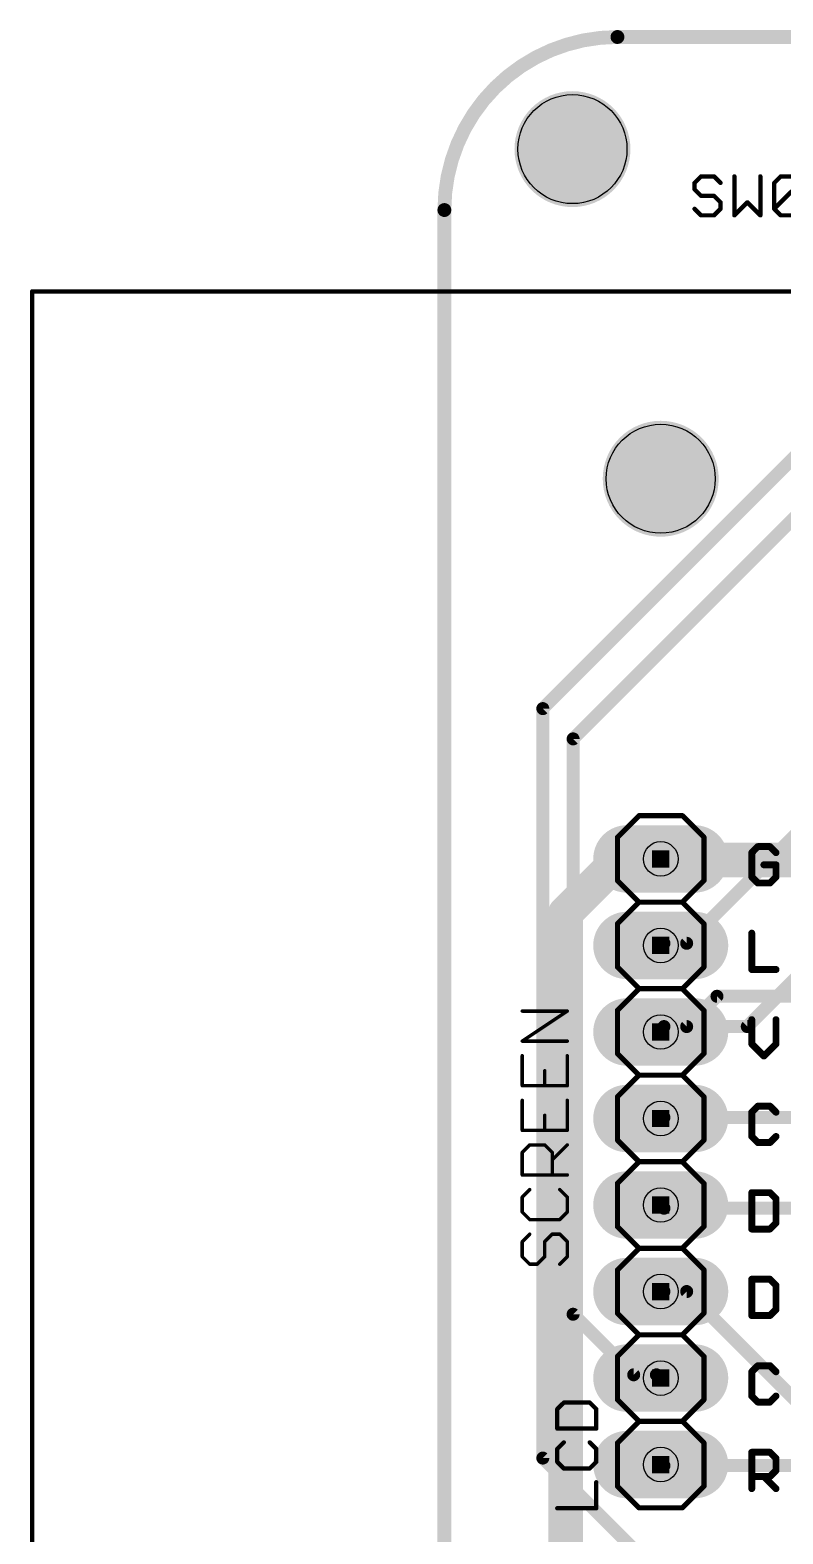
# Model space of a CAD drawing. Extents: x -15 to 99, y 4 to 73.
# Drawn here: x -12.16 to 9.94, y 28.44 to 72.59 of the extents above; entities that cross this region are included whole.
import ezdxf

# ---------------------------------------------------------------- set-up
doc = ezdxf.new("R2010")
doc.units = 0
for name, color, linetype in [('1', 22, 'CONTINUOUS'), ('112', 253, 'CONTINUOUS'), ('16', 175, 'CONTINUOUS'), ('17', 82, 'CONTINUOUS'), ('20', 7, 'CONTINUOUS'), ('21', 253, 'CONTINUOUS'), ('23', 7, 'CONTINUOUS'), ('25', 253, 'CONTINUOUS'), ('29', 253, 'CONTINUOUS'), ('30', 253, 'CONTINUOUS'), ('44', 253, 'CONTINUOUS'), ('51', 253, 'CONTINUOUS')]:
    doc.layers.add(name, color=color, linetype=linetype)

# ---------------------------------------------------------------- blocks, each defined once
blk = doc.blocks.new('RECT')
blk.add_solid([(-0.5, -0.5), (0.5, -0.5), (-0.5, 0.5), (0.5, 0.5)])
blk = doc.blocks.new('LONGP100')
at = {"const_width": 1}
blk.add_lwpolyline([(-0.5, 0), (0.5, 0)], dxfattribs=at)
at = {"const_width": 0.5}
for points in [[(-0.5, 0.25, 1), (-0.5, -0.25)], [(0.5, -0.25, 1), (0.5, 0.25)]]:
    blk.add_lwpolyline(points, format="xyb", dxfattribs=at)

msp = doc.modelspace()

# ---------------------------------------------------------------- linework, layer by layer
at = {"layer": '1'}
for points, const_width in [([(5.08, 72.39, 0.4142), (0, 67.31)], 0.4064), ([(5.08, 72.4916, 1), (5.08, 72.2884)], 0.2032), ([(5.08, 72.2884, 1), (5.08, 72.4916)], 0.2032), ([(0.1016, 67.31, 1), (-0.1016, 67.31)], 0.2032), ([(-0.1016, 67.31, 1), (0.1016, 67.31)], 0.2032), ([(6.4303, 48.501, 1), (6.2697, 48.019)], 0.508), ([(6.4453, 48.4823, 1), (6.4453, 47.9743)], 0.508), ([(6.4994, 48.0546, 1), (6.2006, 48.4654)], 0.508), ([(6.3649, 47.9873, 1), (6.5256, 48.4692)], 0.508), ([(4.8895, 48.26, 1), (4.8895, 47.752)], 0.508), ([(5.0691, 47.8264, 1), (4.7099, 48.1856)], 0.508), ([(5.8514, 48.2114, 1), (6.1501, 47.8006)], 0.508), ([(6.0008, 47.752, 1), (6.0008, 48.26)], 0.508), ([(3.81, 46.6725, 1), (3.302, 46.6725)], 0.508), ([(3.3764, 46.8521, 1), (3.7356, 46.4929)], 0.508), ([(6.2683, 43.229, 1), (6.4317, 43.131)], 0.1905), ([(6.4453, 43.434, 1), (6.4453, 43.2435)], 0.1905), ([(6.5269, 43.2897, 1), (6.3636, 43.3878)], 0.1905), ([(8.8226, 43.4061, 1), (8.9574, 43.2714)], 0.1905), ([(8.89, 43.2435, 1), (8.89, 43.434)], 0.1905), ([(6.3199, 40.7304, 1), (6.3801, 40.5496)], 0.1905), ([(6.4453, 40.767, 1), (6.4453, 40.5765)], 0.1905), ([(6.4754, 40.5814, 1), (6.4151, 40.7621)], 0.1905), ([(6.35, 35.6553, 1), (6.35, 35.4648)], 0.1905), ([(6.4453, 35.6553, 1), (6.4453, 35.4648)], 0.1905), ([(6.4453, 35.4648, 1), (6.4453, 35.6553)], 0.1905), ([(7.1794, 35.6274, 1), (7.0446, 35.4926)], 0.1905), ([(7.112, 35.4648, 1), (7.112, 35.6553)], 0.1905)]:
    msp.add_lwpolyline(points, format="xyb", dxfattribs=dict(at, const_width=const_width))
for points, const_width in [([(93.98, 72.39), (5.08, 72.39)], 0.4064), ([(0, 67.31), (0, 7.62)], 0.4064), ([(6.0008, 48.006), (6.35, 48.26)], 1.016), ([(6.4453, 48.2283), (6.35, 48.26)], 1.016), ([(12.0015, 48.2283), (6.4453, 48.2283)], 1.016), ([(8.89, 43.3388), (14.0018, 48.4505)], 0.381), ([(3.556, 46.6725), (4.8895, 48.006)], 1.016), ([(4.8895, 48.006), (6.0008, 48.006)], 1.016), ([(3.556, 26.0033), (3.556, 46.6725)], 1.016), ([(6.4453, 43.3388), (6.35, 43.18)], 0.381), ([(6.4453, 43.3388), (8.89, 43.3388)], 0.381), ([(6.4453, 40.6718), (6.35, 40.64)], 0.381), ([(23.7808, 40.6718), (6.4453, 40.6718)], 0.381), ([(6.4453, 35.56), (6.35, 35.56)], 0.381), ([(7.112, 35.56), (6.4453, 35.56)], 0.381), ([(11.7793, 30.8928), (7.112, 35.56)], 0.381)]:
    msp.add_lwpolyline(points, dxfattribs=dict(at, const_width=const_width))
at = {"layer": '112'}
for points, const_width in [([(9.2, 48.6216), (9.0221, 48.4436)], 0.2032), ([(9.5559, 48.6216), (9.2, 48.6216)], 0.2032), ([(9.7339, 48.4436), (9.5559, 48.6216)], 0.2032), ([(9.0221, 48.4436), (9.0221, 47.7318)], 0.2032), ([(9.7339, 48.0877), (9.378, 48.0877)], 0.2032), ([(9.7339, 47.7318), (9.7339, 48.0877)], 0.2032), ([(9.0221, 47.7318), (9.2, 47.5539)], 0.2032), ([(9.5559, 47.5539), (9.7339, 47.7318)], 0.2032), ([(9.2, 47.5539), (9.5559, 47.5539)], 0.2032), ([(9.0221, 46.0816), (9.0221, 45.0139)], 0.2032), ([(9.0221, 45.0139), (9.7339, 45.0139)], 0.2032), ([(2.2849, 42.9113), (3.6068, 43.7926)], 0.1016), ([(3.6068, 43.7926), (2.2849, 43.7926)], 0.1016), ([(9.0221, 43.5416), (9.0221, 42.8298)], 0.2032), ([(9.7339, 42.8298), (9.7339, 43.5416)], 0.2032), ([(3.6068, 42.9113), (2.2849, 42.9113)], 0.1016), ([(9.0221, 42.8298), (9.378, 42.4739)], 0.2032), ([(9.378, 42.4739), (9.7339, 42.8298)], 0.2032), ([(2.2849, 42.4828), (2.2849, 41.6015)], 0.1016), ([(3.6068, 41.6015), (3.6068, 42.4828)], 0.1016), ([(2.9458, 41.6015), (2.9458, 42.0422)], 0.1016), ([(2.2849, 41.6015), (3.6068, 41.6015)], 0.1016), ([(2.2849, 41.1731), (2.2849, 40.2918)], 0.1016), ([(3.6068, 40.2918), (3.6068, 41.1731)], 0.1016), ([(9.2, 41.0016), (9.0221, 40.8236)], 0.2032), ([(9.5559, 41.0016), (9.2, 41.0016)], 0.2032), ([(9.7339, 40.8236), (9.5559, 41.0016)], 0.2032), ([(2.9458, 40.2918), (2.9458, 40.7325)], 0.1016), ([(9.0221, 40.8236), (9.0221, 40.1118)], 0.2032), ([(2.2849, 40.2918), (3.6068, 40.2918)], 0.1016), ([(9.0221, 40.1118), (9.2, 39.9339)], 0.2032), ([(9.5559, 39.9339), (9.7339, 40.1118)], 0.2032), ([(2.2849, 39.6431), (2.5052, 39.8634)], 0.1016), ([(2.5052, 39.8634), (2.9458, 39.8634)], 0.1016), ([(2.9458, 39.8634), (3.1662, 39.6431)], 0.1016), ([(3.1662, 39.4227), (3.6068, 39.8634)], 0.1016), ([(9.2, 39.9339), (9.5559, 39.9339)], 0.2032), ([(2.2849, 38.9821), (2.2849, 39.6431)], 0.1016), ([(3.1662, 39.6431), (3.1662, 38.9821)], 0.1016), ([(3.6068, 38.9821), (2.2849, 38.9821)], 0.1016), ([(2.5052, 38.5537), (2.2849, 38.3333)], 0.1016), ([(3.6068, 38.3333), (3.3865, 38.5537)], 0.1016), ([(9.0221, 38.4616), (9.0221, 37.3939)], 0.2032), ([(9.5559, 38.4616), (9.0221, 38.4616)], 0.2032), ([(9.7339, 38.2836), (9.5559, 38.4616)], 0.2032), ([(2.2849, 38.3333), (2.2849, 37.8927)], 0.1016), ([(3.6068, 37.8927), (3.6068, 38.3333)], 0.1016), ([(9.7339, 37.5718), (9.7339, 38.2836)], 0.2032), ([(2.2849, 37.8927), (2.5052, 37.6724)], 0.1016), ([(2.5052, 37.6724), (3.3865, 37.6724)], 0.1016), ([(3.3865, 37.6724), (3.6068, 37.8927)], 0.1016), ([(9.5559, 37.3939), (9.7339, 37.5718)], 0.2032), ([(2.5052, 37.2439), (2.2849, 37.0236)], 0.1016), ([(2.9458, 37.0236), (3.1662, 37.2439)], 0.1016), ([(3.1662, 37.2439), (3.3865, 37.2439)], 0.1016), ([(3.3865, 37.2439), (3.6068, 37.0236)], 0.1016), ([(9.0221, 37.3939), (9.5559, 37.3939)], 0.2032), ([(2.2849, 37.0236), (2.2849, 36.583)], 0.1016), ([(2.9458, 36.583), (2.9458, 37.0236)], 0.1016), ([(3.6068, 37.0236), (3.6068, 36.583)], 0.1016), ([(2.2849, 36.583), (2.5052, 36.3626)], 0.1016), ([(2.5052, 36.3626), (2.7255, 36.3626)], 0.1016), ([(2.7255, 36.3626), (2.9458, 36.583)], 0.1016), ([(3.6068, 36.583), (3.3865, 36.3626)], 0.1016), ([(9.0221, 35.9216), (9.0221, 34.8539)], 0.2032), ([(9.5559, 35.9216), (9.0221, 35.9216)], 0.2032), ([(9.7339, 35.7436), (9.5559, 35.9216)], 0.2032), ([(9.7339, 35.0318), (9.7339, 35.7436)], 0.2032), ([(9.0221, 34.8539), (9.5559, 34.8539)], 0.2032), ([(9.5559, 34.8539), (9.7339, 35.0318)], 0.2032), ([(9.2, 33.3816), (9.0221, 33.2036)], 0.2032), ([(9.0221, 33.2036), (9.0221, 32.4918)], 0.2032), ([(9.5559, 33.3816), (9.2, 33.3816)], 0.2032), ([(9.7339, 33.2036), (9.5559, 33.3816)], 0.2032), ([(9.0221, 32.4918), (9.2, 32.3139)], 0.2032), ([(9.2, 32.3139), (9.5559, 32.3139)], 0.2032), ([(9.5559, 32.3139), (9.7339, 32.4918)], 0.2032), ([(9.0221, 29.7739), (9.0221, 30.8416)], 0.2032), ([(9.0221, 30.8416), (9.5559, 30.8416)], 0.2032), ([(9.5559, 30.8416), (9.7339, 30.6636)], 0.2032), ([(9.7339, 30.6636), (9.7339, 30.3077)], 0.2032), ([(9.5559, 30.1298), (9.0221, 30.1298)], 0.2032), ([(9.378, 30.1298), (9.7339, 29.7739)], 0.2032), ([(9.7339, 30.3077), (9.5559, 30.1298)], 0.2032)]:
    msp.add_lwpolyline(points, dxfattribs=dict(at, const_width=const_width))
for points, const_width in [([(9.2, 48.6724, 1), (9.2, 48.5708)], 0.1016), ([(9.2359, 48.5857, 1), (9.1641, 48.6575)], 0.1016), ([(9.5919, 48.6575, 1), (9.52, 48.5857)], 0.1016), ([(9.5559, 48.5708, 1), (9.5559, 48.6724)], 0.1016), ([(9.0729, 48.4436, 1), (8.9713, 48.4436)], 0.1016), ([(8.9862, 48.4796, 1), (9.058, 48.4077)], 0.1016), ([(9.378, 48.1385, 1), (9.378, 48.0369)], 0.1016), ([(9.7847, 48.0877, 1), (9.6831, 48.0877)], 0.1016), ([(9.698, 48.4077, 1), (9.7698, 48.4796)], 0.1016), ([(9.7339, 48.0369, 1), (9.7339, 48.1385)], 0.1016), ([(9.058, 47.7677, 1), (8.9862, 47.6959)], 0.1016), ([(8.9713, 47.7318, 1), (9.0729, 47.7318)], 0.1016), ([(9.6831, 47.7318, 1), (9.7847, 47.7318)], 0.1016), ([(9.7698, 47.6959, 1), (9.698, 47.7677)], 0.1016), ([(9.2, 47.6047, 1), (9.2, 47.5031)], 0.1016), ([(9.1641, 47.518, 1), (9.2359, 47.5898)], 0.1016), ([(9.52, 47.5898, 1), (9.5919, 47.518)], 0.1016), ([(9.5559, 47.5031, 1), (9.5559, 47.6047)], 0.1016), ([(9.0729, 46.0816, 1), (8.9713, 46.0816)], 0.1016), ([(9.0221, 45.0647, 1), (9.0221, 44.9631)], 0.1016), ([(8.9713, 45.0139, 1), (9.0729, 45.0139)], 0.1016), ([(9.7339, 44.9631, 1), (9.7339, 45.0647)], 0.1016), ([(2.2849, 43.818, 1), (2.2849, 43.7672)], 0.0508), ([(3.6209, 43.7714, 1), (3.5927, 43.8137)], 0.0508), ([(3.6068, 43.7672, 1), (3.6068, 43.818)], 0.0508), ([(9.0729, 43.5416, 1), (8.9713, 43.5416)], 0.1016), ([(9.7847, 43.5416, 1), (9.6831, 43.5416)], 0.1016), ([(2.2849, 42.9367, 1), (2.2849, 42.8859)], 0.0508), ([(2.2708, 42.9324, 1), (2.299, 42.8901)], 0.0508), ([(3.6068, 42.8859, 1), (3.6068, 42.9367)], 0.0508), ([(9.058, 42.8657, 1), (8.9862, 42.7939)], 0.1016), ([(8.9713, 42.8298, 1), (9.0729, 42.8298)], 0.1016), ([(9.6831, 42.8298, 1), (9.7847, 42.8298)], 0.1016), ([(9.7698, 42.7939, 1), (9.698, 42.8657)], 0.1016), ([(2.3103, 42.4828, 1), (2.2595, 42.4828)], 0.0508), ([(3.6322, 42.4828, 1), (3.5814, 42.4828)], 0.0508), ([(9.3421, 42.5098, 1), (9.4139, 42.438)], 0.1016), ([(9.3421, 42.438, 1), (9.4139, 42.5098)], 0.1016), ([(2.9712, 42.0422, 1), (2.9204, 42.0422)], 0.0508), ([(2.2849, 41.6269, 1), (2.2849, 41.5761)], 0.0508), ([(2.2595, 41.6015, 1), (2.3103, 41.6015)], 0.0508), ([(2.9204, 41.6015, 1), (2.9712, 41.6015)], 0.0508), ([(3.5814, 41.6015, 1), (3.6322, 41.6015)], 0.0508), ([(3.6068, 41.5761, 1), (3.6068, 41.6269)], 0.0508), ([(2.3103, 41.1731, 1), (2.2595, 41.1731)], 0.0508), ([(3.6322, 41.1731, 1), (3.5814, 41.1731)], 0.0508), ([(9.2, 41.0524, 1), (9.2, 40.9508)], 0.1016), ([(9.2359, 40.9657, 1), (9.1641, 41.0375)], 0.1016), ([(9.5919, 41.0375, 1), (9.52, 40.9657)], 0.1016), ([(9.5559, 40.9508, 1), (9.5559, 41.0524)], 0.1016), ([(2.9712, 40.7325, 1), (2.9204, 40.7325)], 0.0508), ([(9.0729, 40.8236, 1), (8.9713, 40.8236)], 0.1016), ([(8.9862, 40.8596, 1), (9.058, 40.7877)], 0.1016), ([(9.698, 40.7877, 1), (9.7698, 40.8596)], 0.1016), ([(2.2849, 40.3172, 1), (2.2849, 40.2664)], 0.0508), ([(2.2595, 40.2918, 1), (2.3103, 40.2918)], 0.0508), ([(2.9204, 40.2918, 1), (2.9712, 40.2918)], 0.0508), ([(3.5814, 40.2918, 1), (3.6322, 40.2918)], 0.0508), ([(3.6068, 40.2664, 1), (3.6068, 40.3172)], 0.0508), ([(9.058, 40.1477, 1), (8.9862, 40.0759)], 0.1016), ([(9.7698, 40.0759, 1), (9.698, 40.1477)], 0.1016), ([(2.5052, 39.8888, 1), (2.5052, 39.838)], 0.0508), ([(2.5232, 39.8454, 1), (2.4872, 39.8813)], 0.0508), ([(2.9638, 39.8813, 1), (2.9279, 39.8454)], 0.0508), ([(2.9458, 39.838, 1), (2.9458, 39.8888)], 0.0508), ([(3.6248, 39.8454, 1), (3.5888, 39.8813)], 0.0508), ([(8.9713, 40.1118, 1), (9.0729, 40.1118)], 0.1016), ([(9.2, 39.9847, 1), (9.2, 39.8831)], 0.1016), ([(9.1641, 39.898, 1), (9.2359, 39.9698)], 0.1016), ([(9.52, 39.9698, 1), (9.5919, 39.898)], 0.1016), ([(9.5559, 39.8831, 1), (9.5559, 39.9847)], 0.1016), ([(2.3103, 39.6431, 1), (2.2595, 39.6431)], 0.0508), ([(2.2669, 39.661, 1), (2.3028, 39.6251)], 0.0508), ([(3.1916, 39.6431, 1), (3.1408, 39.6431)], 0.0508), ([(3.1482, 39.4407, 1), (3.1841, 39.4048)], 0.0508), ([(3.1482, 39.6251, 1), (3.1841, 39.661)], 0.0508), ([(2.2849, 39.0075, 1), (2.2849, 38.9567)], 0.0508), ([(2.2595, 38.9821, 1), (2.3103, 38.9821)], 0.0508), ([(3.1408, 38.9821, 1), (3.1916, 38.9821)], 0.0508), ([(3.6068, 38.9567, 1), (3.6068, 39.0075)], 0.0508), ([(2.5232, 38.5357, 1), (2.4872, 38.5716)], 0.0508), ([(3.4044, 38.5716, 1), (3.3685, 38.5357)], 0.0508), ([(9.0729, 38.4616, 1), (8.9713, 38.4616)], 0.1016), ([(9.0221, 38.5124, 1), (9.0221, 38.4108)], 0.1016), ([(9.5919, 38.4975, 1), (9.52, 38.4257)], 0.1016), ([(9.5559, 38.4108, 1), (9.5559, 38.5124)], 0.1016), ([(2.3103, 38.3333, 1), (2.2595, 38.3333)], 0.0508), ([(2.2669, 38.3513, 1), (2.3028, 38.3154)], 0.0508), ([(3.6322, 38.3333, 1), (3.5814, 38.3333)], 0.0508), ([(3.5888, 38.3154, 1), (3.6248, 38.3513)], 0.0508), ([(9.7847, 38.2836, 1), (9.6831, 38.2836)], 0.1016), ([(9.698, 38.2477, 1), (9.7698, 38.3196)], 0.1016), ([(2.3028, 37.9106, 1), (2.2669, 37.8747)], 0.0508), ([(2.2595, 37.8927, 1), (2.3103, 37.8927)], 0.0508), ([(2.5052, 37.6978, 1), (2.5052, 37.647)], 0.0508), ([(2.4872, 37.6544, 1), (2.5232, 37.6903)], 0.0508), ([(3.3685, 37.6903, 1), (3.4044, 37.6544)], 0.0508), ([(3.3865, 37.647, 1), (3.3865, 37.6978)], 0.0508), ([(3.5814, 37.8927, 1), (3.6322, 37.8927)], 0.0508), ([(3.6248, 37.8747, 1), (3.5888, 37.9106)], 0.0508), ([(9.6831, 37.5718, 1), (9.7847, 37.5718)], 0.1016), ([(9.7698, 37.5359, 1), (9.698, 37.6077)], 0.1016), ([(2.5232, 37.226, 1), (2.4872, 37.2619)], 0.0508), ([(3.1662, 37.2693, 1), (3.1662, 37.2185)], 0.0508), ([(3.1841, 37.226, 1), (3.1482, 37.2619)], 0.0508), ([(3.4044, 37.2619, 1), (3.3685, 37.226)], 0.0508), ([(3.3865, 37.2185, 1), (3.3865, 37.2693)], 0.0508), ([(9.0221, 37.4447, 1), (9.0221, 37.3431)], 0.1016), ([(8.9713, 37.3939, 1), (9.0729, 37.3939)], 0.1016), ([(9.52, 37.4298, 1), (9.5919, 37.358)], 0.1016), ([(9.5559, 37.3431, 1), (9.5559, 37.4447)], 0.1016), ([(2.2669, 37.0416, 1), (2.3028, 37.0056)], 0.0508), ([(2.3103, 37.0236, 1), (2.2595, 37.0236)], 0.0508), ([(2.9712, 37.0236, 1), (2.9204, 37.0236)], 0.0508), ([(2.9279, 37.0416, 1), (2.9638, 37.0056)], 0.0508), ([(3.6322, 37.0236, 1), (3.5814, 37.0236)], 0.0508), ([(3.5888, 37.0056, 1), (3.6248, 37.0416)], 0.0508), ([(2.3028, 36.6009, 1), (2.2669, 36.565)], 0.0508), ([(2.2595, 36.583, 1), (2.3103, 36.583)], 0.0508), ([(2.5052, 36.388, 1), (2.5052, 36.3372)], 0.0508), ([(2.4872, 36.3447, 1), (2.5232, 36.3806)], 0.0508), ([(2.7076, 36.3806, 1), (2.7435, 36.3447)], 0.0508), ([(2.7255, 36.3372, 1), (2.7255, 36.388)], 0.0508), ([(2.9204, 36.583, 1), (2.9712, 36.583)], 0.0508), ([(2.9638, 36.565, 1), (2.9279, 36.6009)], 0.0508), ([(3.3685, 36.3806, 1), (3.4044, 36.3447)], 0.0508), ([(3.5814, 36.583, 1), (3.6322, 36.583)], 0.0508), ([(3.6248, 36.565, 1), (3.5888, 36.6009)], 0.0508), ([(9.0729, 35.9216, 1), (8.9713, 35.9216)], 0.1016), ([(9.0221, 35.9724, 1), (9.0221, 35.8708)], 0.1016), ([(9.5919, 35.9575, 1), (9.52, 35.8857)], 0.1016), ([(9.5559, 35.8708, 1), (9.5559, 35.9724)], 0.1016), ([(9.7847, 35.7436, 1), (9.6831, 35.7436)], 0.1016), ([(9.698, 35.7077, 1), (9.7698, 35.7796)], 0.1016), ([(9.0221, 34.9047, 1), (9.0221, 34.8031)], 0.1016), ([(8.9713, 34.8539, 1), (9.0729, 34.8539)], 0.1016), ([(9.52, 34.8898, 1), (9.5919, 34.818)], 0.1016), ([(9.5559, 34.8031, 1), (9.5559, 34.9047)], 0.1016), ([(9.6831, 35.0318, 1), (9.7847, 35.0318)], 0.1016), ([(9.7698, 34.9959, 1), (9.698, 35.0677)], 0.1016), ([(9.0729, 33.2036, 1), (8.9713, 33.2036)], 0.1016), ([(8.9862, 33.2396, 1), (9.058, 33.1677)], 0.1016), ([(9.2, 33.4324, 1), (9.2, 33.3308)], 0.1016), ([(9.2359, 33.3457, 1), (9.1641, 33.4175)], 0.1016), ([(9.5919, 33.4175, 1), (9.52, 33.3457)], 0.1016), ([(9.5559, 33.3308, 1), (9.5559, 33.4324)], 0.1016), ([(9.698, 33.1677, 1), (9.7698, 33.2396)], 0.1016), ([(9.058, 32.5277, 1), (8.9862, 32.4559)], 0.1016), ([(8.9713, 32.4918, 1), (9.0729, 32.4918)], 0.1016), ([(9.2, 32.3647, 1), (9.2, 32.2631)], 0.1016), ([(9.1641, 32.278, 1), (9.2359, 32.3498)], 0.1016), ([(9.52, 32.3498, 1), (9.5919, 32.278)], 0.1016), ([(9.5559, 32.2631, 1), (9.5559, 32.3647)], 0.1016), ([(9.7698, 32.4559, 1), (9.698, 32.5277)], 0.1016), ([(9.0729, 30.8416, 1), (8.9713, 30.8416)], 0.1016), ([(9.0221, 30.8924, 1), (9.0221, 30.7908)], 0.1016), ([(9.5919, 30.8775, 1), (9.52, 30.8057)], 0.1016), ([(9.5559, 30.7908, 1), (9.5559, 30.8924)], 0.1016), ([(9.7847, 30.6636, 1), (9.6831, 30.6636)], 0.1016), ([(9.698, 30.6277, 1), (9.7698, 30.6996)], 0.1016), ([(9.0221, 30.1806, 1), (9.0221, 30.079)], 0.1016), ([(9.4139, 30.1657, 1), (9.3421, 30.0939)], 0.1016), ([(9.52, 30.1657, 1), (9.5919, 30.0939)], 0.1016), ([(9.5559, 30.079, 1), (9.5559, 30.1806)], 0.1016), ([(9.6831, 30.3077, 1), (9.7847, 30.3077)], 0.1016), ([(9.7698, 30.2718, 1), (9.698, 30.3437)], 0.1016), ([(8.9713, 29.7739, 1), (9.0729, 29.7739)], 0.1016), ([(9.698, 29.738, 1), (9.7698, 29.8098)], 0.1016)]:
    msp.add_lwpolyline(points, format="xyb", dxfattribs=dict(at, const_width=const_width))
at = {"layer": '16'}
for points, const_width in [([(5.08, 72.39, 0.4142), (0, 67.31)], 0.4064), ([(5.08, 72.4916, 1), (5.08, 72.2884)], 0.2032), ([(5.08, 72.2884, 1), (5.08, 72.4916)], 0.2032), ([(0.1016, 67.31, 1), (-0.1016, 67.31)], 0.2032), ([(-0.1016, 67.31, 1), (0.1016, 67.31)], 0.2032), ([(2.9845, 52.6733, 1), (2.794, 52.6733)], 0.1905), ([(2.8219, 52.7406, 1), (2.9566, 52.6059)], 0.1905), ([(3.8735, 51.7843, 1), (3.683, 51.7843)], 0.1905), ([(3.7109, 51.8516, 1), (3.8456, 51.7169)], 0.1905), ([(6.4453, 45.8788, 1), (6.4453, 45.6883)], 0.1905), ([(6.4981, 45.7042, 1), (6.3924, 45.8628)], 0.1905), ([(7.0446, 45.8509, 1), (7.1794, 45.7161)], 0.1905), ([(7.112, 45.6883, 1), (7.112, 45.8788)], 0.1905), ([(6.2972, 45.7993, 1), (6.4028, 45.6407)], 0.1905), ([(8.001, 44.323, 1), (8.001, 44.1325)], 0.1905), ([(8.0684, 44.1604, 1), (7.9336, 44.2951)], 0.1905), ([(6.2683, 43.229, 1), (6.4317, 43.131)], 0.1905), ([(6.4453, 43.434, 1), (6.4453, 43.2435)], 0.1905), ([(6.5269, 43.2897, 1), (6.3636, 43.3878)], 0.1905), ([(7.0446, 43.4061, 1), (7.1794, 43.2714)], 0.1905), ([(7.112, 43.2435, 1), (7.112, 43.434)], 0.1905), ([(6.4174, 38.1674, 1), (6.2826, 38.0326)], 0.1905), ([(6.4453, 38.1, 1), (6.4453, 37.9095)], 0.1905), ([(6.3779, 37.9374, 1), (6.5126, 38.0721)], 0.1905), ([(3.683, 34.8933, 1), (3.8735, 34.8933)], 0.1905), ([(3.8456, 34.9606, 1), (3.7109, 34.8259)], 0.1905), ([(5.5563, 33.2105, 1), (5.5563, 33.02)], 0.1905), ([(5.4889, 33.0479, 1), (5.6236, 33.1826)], 0.1905), ([(6.2801, 33.1915, 1), (6.1658, 33.0391)], 0.1905), ([(6.223, 33.02, 1), (6.223, 33.2105)], 0.1905), ([(6.2929, 32.9438, 1), (6.4072, 33.0962)], 0.1905), ([(2.9566, 30.7379, 1), (2.8219, 30.6031)], 0.1905), ([(2.794, 30.6705, 1), (2.9845, 30.6705)], 0.1905), ([(6.3801, 30.5704, 1), (6.3199, 30.3896)], 0.1905), ([(6.4453, 30.5435, 1), (6.4453, 30.353)], 0.1905), ([(6.4151, 30.3579, 1), (6.4754, 30.5386)], 0.1905)]:
    msp.add_lwpolyline(points, format="xyb", dxfattribs=dict(at, const_width=const_width))
for points, const_width in [([(95.25, 72.39), (5.08, 72.39)], 0.4064), ([(0, 67.31), (0, 8.89)], 0.4064), ([(17.1133, 65.1193), (3.7783, 51.7843)], 0.381), ([(14.8908, 64.6748), (2.8893, 52.6733)], 0.381), ([(2.8893, 52.6733), (2.8893, 30.6705)], 0.381), ([(3.7783, 51.7843), (3.7783, 34.8933)], 0.381), ([(12.6683, 51.3398), (7.112, 45.7835)], 0.381), ([(6.4453, 45.7835), (6.35, 45.72)], 0.381), ([(7.112, 45.7835), (6.4453, 45.7835)], 0.381), ([(7.112, 43.3388), (8.001, 44.2278)], 0.381), ([(8.001, 44.2278), (13.7795, 44.2278)], 0.381), ([(6.4453, 43.3388), (6.35, 43.18)], 0.381), ([(6.4453, 43.3388), (7.112, 43.3388)], 0.381), ([(6.4453, 38.0048), (6.35, 38.1)], 0.381), ([(18.8912, 38.0048), (6.4453, 38.0048)], 0.381), ([(3.7783, 34.8933), (5.5563, 33.1153)], 0.381), ([(5.5563, 33.1153), (6.223, 33.1153)], 0.381), ([(6.223, 33.1153), (6.35, 33.02)], 0.381), ([(2.8893, 30.6705), (14.6685, 18.8912)], 0.381), ([(6.4453, 30.4483), (6.35, 30.48)], 0.381), ([(32.2263, 30.4483), (6.4453, 30.4483)], 0.381)]:
    msp.add_lwpolyline(points, dxfattribs=dict(at, const_width=const_width))
at = {"layer": '20'}
for points, const_width in [([(5.08, 72.39, 0.4142), (0, 67.31)], 0.254), ([(5.08, 72.4535, 1), (5.08, 72.3265)], 0.127), ([(5.08, 72.3265, 1), (5.08, 72.4535)], 0.127), ([(0.0635, 67.31, 1), (-0.0635, 67.31)], 0.127), ([(-0.0635, 67.31, 1), (0.0635, 67.31)], 0.127)]:
    msp.add_lwpolyline(points, format="xyb", dxfattribs=dict(at, const_width=const_width))
at = {"layer": '20', "const_width": 0.254}
for points in [[(93.98, 72.39), (5.08, 72.39)], [(0, 67.31), (0, 8.89)]]:
    msp.add_lwpolyline(points, dxfattribs=at)
at = {"layer": '20'}
for centre in [(3.7592, 69.0983), (6.35, 59.4209)]:
    msp.add_circle(centre, 1.6, dxfattribs=at)
at = {"layer": '21'}
for points, const_width in [([(-12.065, 64.9224, 1), (-12.1286, 64.9224)], 0.0635), ([(-12.0968, 64.9541, 1), (-12.0968, 64.8906)], 0.0635), ([(5.715, 49.5681, 1), (5.715, 49.4919)], 0.0762), ([(5.7419, 49.5031, 1), (5.6881, 49.5569)], 0.0762), ([(7.0119, 49.5569, 1), (6.9581, 49.5031)], 0.0762), ([(6.985, 49.4919, 1), (6.985, 49.5681)], 0.0762), ([(5.1181, 48.895, 1), (5.0419, 48.895)], 0.0762), ([(5.0531, 48.9219, 1), (5.1069, 48.8681)], 0.0762), ([(7.6581, 48.895, 1), (7.5819, 48.895)], 0.0762), ([(7.5931, 48.8681, 1), (7.6469, 48.9219)], 0.0762), ([(5.1069, 47.6519, 1), (5.0531, 47.5981)], 0.0762), ([(7.6469, 47.5981, 1), (7.5931, 47.6519)], 0.0762), ([(5.0419, 47.625, 1), (5.1181, 47.625)], 0.0762), ([(7.5819, 47.625, 1), (7.6581, 47.625)], 0.0762), ([(5.715, 47.0281, 1), (5.715, 46.9519)], 0.0762), ([(5.7419, 46.9631, 1), (5.6881, 47.0169)], 0.0762), ([(5.6881, 46.9631, 1), (5.7419, 47.0169)], 0.0762), ([(7.0119, 47.0169, 1), (6.9581, 46.9631)], 0.0762), ([(6.9581, 47.0169, 1), (7.0119, 46.9631)], 0.0762), ([(6.985, 46.9519, 1), (6.985, 47.0281)], 0.0762), ([(5.1181, 46.355, 1), (5.0419, 46.355)], 0.0762), ([(5.0531, 46.3819, 1), (5.1069, 46.3281)], 0.0762), ([(7.6581, 46.355, 1), (7.5819, 46.355)], 0.0762), ([(7.5931, 46.3281, 1), (7.6469, 46.3819)], 0.0762), ([(5.0419, 45.085, 1), (5.1181, 45.085)], 0.0762), ([(5.1069, 45.1119, 1), (5.0531, 45.0581)], 0.0762), ([(7.5819, 45.085, 1), (7.6581, 45.085)], 0.0762), ([(7.6469, 45.0581, 1), (7.5931, 45.1119)], 0.0762), ([(5.715, 44.4881, 1), (5.715, 44.4119)], 0.0762), ([(5.7419, 44.4231, 1), (5.6881, 44.4769)], 0.0762), ([(5.6881, 44.4231, 1), (5.7419, 44.4769)], 0.0762), ([(7.0119, 44.4769, 1), (6.9581, 44.4231)], 0.0762), ([(6.9581, 44.4769, 1), (7.0119, 44.4231)], 0.0762), ([(6.985, 44.4119, 1), (6.985, 44.4881)], 0.0762), ([(5.1181, 43.815, 1), (5.0419, 43.815)], 0.0762), ([(5.0531, 43.8419, 1), (5.1069, 43.7881)], 0.0762), ([(7.6581, 43.815, 1), (7.5819, 43.815)], 0.0762), ([(7.5931, 43.7881, 1), (7.6469, 43.8419)], 0.0762), ([(5.0419, 42.545, 1), (5.1181, 42.545)], 0.0762), ([(5.1069, 42.5719, 1), (5.0531, 42.5181)], 0.0762), ([(7.5819, 42.545, 1), (7.6581, 42.545)], 0.0762), ([(7.6469, 42.5181, 1), (7.5931, 42.5719)], 0.0762), ([(5.715, 41.9481, 1), (5.715, 41.8719)], 0.0762), ([(5.7419, 41.8831, 1), (5.6881, 41.9369)], 0.0762), ([(5.6881, 41.8831, 1), (5.7419, 41.9369)], 0.0762), ([(7.0119, 41.9369, 1), (6.9581, 41.8831)], 0.0762), ([(6.9581, 41.9369, 1), (7.0119, 41.8831)], 0.0762), ([(6.985, 41.8719, 1), (6.985, 41.9481)], 0.0762), ([(5.1181, 41.275, 1), (5.0419, 41.275)], 0.0762), ([(5.0531, 41.3019, 1), (5.1069, 41.2481)], 0.0762), ([(7.6581, 41.275, 1), (7.5819, 41.275)], 0.0762), ([(7.5931, 41.2481, 1), (7.6469, 41.3019)], 0.0762), ([(5.0419, 40.005, 1), (5.1181, 40.005)], 0.0762), ([(5.1069, 40.0319, 1), (5.0531, 39.9781)], 0.0762), ([(7.5819, 40.005, 1), (7.6581, 40.005)], 0.0762), ([(7.6469, 39.9781, 1), (7.5931, 40.0319)], 0.0762), ([(5.715, 39.4081, 1), (5.715, 39.3319)], 0.0762), ([(5.7419, 39.3431, 1), (5.6881, 39.3969)], 0.0762), ([(5.6881, 39.3431, 1), (5.7419, 39.3969)], 0.0762), ([(7.0119, 39.3969, 1), (6.9581, 39.3431)], 0.0762), ([(6.9581, 39.3969, 1), (7.0119, 39.3431)], 0.0762), ([(6.985, 39.3319, 1), (6.985, 39.4081)], 0.0762), ([(5.1181, 38.735, 1), (5.0419, 38.735)], 0.0762), ([(5.0531, 38.7619, 1), (5.1069, 38.7081)], 0.0762), ([(7.6581, 38.735, 1), (7.5819, 38.735)], 0.0762), ([(7.5931, 38.7081, 1), (7.6469, 38.7619)], 0.0762), ([(5.1069, 37.4919, 1), (5.0531, 37.4381)], 0.0762), ([(7.6469, 37.4381, 1), (7.5931, 37.4919)], 0.0762), ([(5.0419, 37.465, 1), (5.1181, 37.465)], 0.0762), ([(7.5819, 37.465, 1), (7.6581, 37.465)], 0.0762), ([(5.715, 36.8681, 1), (5.715, 36.7919)], 0.0762), ([(5.7419, 36.8031, 1), (5.6881, 36.8569)], 0.0762), ([(5.6881, 36.8031, 1), (5.7419, 36.8569)], 0.0762), ([(7.0119, 36.8569, 1), (6.9581, 36.8031)], 0.0762), ([(6.9581, 36.8569, 1), (7.0119, 36.8031)], 0.0762), ([(6.985, 36.7919, 1), (6.985, 36.8681)], 0.0762), ([(5.1181, 36.195, 1), (5.0419, 36.195)], 0.0762), ([(5.0531, 36.2219, 1), (5.1069, 36.1681)], 0.0762), ([(7.6581, 36.195, 1), (7.5819, 36.195)], 0.0762), ([(7.5931, 36.1681, 1), (7.6469, 36.2219)], 0.0762), ([(5.0419, 34.925, 1), (5.1181, 34.925)], 0.0762), ([(5.1069, 34.9519, 1), (5.0531, 34.8981)], 0.0762), ([(7.5819, 34.925, 1), (7.6581, 34.925)], 0.0762), ([(7.6469, 34.8981, 1), (7.5931, 34.9519)], 0.0762), ([(5.715, 34.3281, 1), (5.715, 34.2519)], 0.0762), ([(5.7419, 34.2631, 1), (5.6881, 34.3169)], 0.0762), ([(5.6881, 34.2631, 1), (5.7419, 34.3169)], 0.0762), ([(7.0119, 34.3169, 1), (6.9581, 34.2631)], 0.0762), ([(6.9581, 34.3169, 1), (7.0119, 34.2631)], 0.0762), ([(6.985, 34.2519, 1), (6.985, 34.3281)], 0.0762), ([(5.1181, 33.655, 1), (5.0419, 33.655)], 0.0762), ([(5.0531, 33.6819, 1), (5.1069, 33.6281)], 0.0762), ([(7.6581, 33.655, 1), (7.5819, 33.655)], 0.0762), ([(7.5931, 33.6281, 1), (7.6469, 33.6819)], 0.0762), ([(5.0419, 32.385, 1), (5.1181, 32.385)], 0.0762), ([(5.1069, 32.4119, 1), (5.0531, 32.3581)], 0.0762), ([(7.5819, 32.385, 1), (7.6581, 32.385)], 0.0762), ([(7.6469, 32.3581, 1), (7.5931, 32.4119)], 0.0762), ([(5.715, 31.7881, 1), (5.715, 31.7119)], 0.0762), ([(5.7419, 31.7231, 1), (5.6881, 31.7769)], 0.0762), ([(5.6881, 31.7231, 1), (5.7419, 31.7769)], 0.0762), ([(7.0119, 31.7769, 1), (6.9581, 31.7231)], 0.0762), ([(6.9581, 31.7769, 1), (7.0119, 31.7231)], 0.0762), ([(6.985, 31.7119, 1), (6.985, 31.7881)], 0.0762), ([(5.1181, 31.115, 1), (5.0419, 31.115)], 0.0762), ([(5.0531, 31.1419, 1), (5.1069, 31.0881)], 0.0762), ([(7.6581, 31.115, 1), (7.5819, 31.115)], 0.0762), ([(7.5931, 31.0881, 1), (7.6469, 31.1419)], 0.0762), ([(5.0419, 29.845, 1), (5.1181, 29.845)], 0.0762), ([(5.1069, 29.8719, 1), (5.0531, 29.8181)], 0.0762), ([(7.5819, 29.845, 1), (7.6581, 29.845)], 0.0762), ([(7.6469, 29.8181, 1), (7.5931, 29.8719)], 0.0762), ([(5.715, 29.2481, 1), (5.715, 29.1719)], 0.0762), ([(5.6881, 29.1831, 1), (5.7419, 29.2369)], 0.0762), ([(6.9581, 29.2369, 1), (7.0119, 29.1831)], 0.0762), ([(6.985, 29.1719, 1), (6.985, 29.2481)], 0.0762)]:
    msp.add_lwpolyline(points, format="xyb", dxfattribs=dict(at, const_width=const_width))
for points, const_width in [([(54.0972, 64.9224), (-12.0968, 64.9224)], 0.127), ([(-12.0968, 64.9224), (-12.0968, 14.1224)], 0.127), ([(5.08, 48.895), (5.715, 49.53)], 0.1524), ([(5.715, 49.53), (6.985, 49.53)], 0.1524), ([(6.985, 49.53), (7.62, 48.895)], 0.1524), ([(5.08, 47.625), (5.08, 48.895)], 0.1524), ([(7.62, 48.895), (7.62, 47.625)], 0.1524), ([(5.08, 47.625), (5.715, 46.99)], 0.1524), ([(6.985, 46.99), (7.62, 47.625)], 0.1524), ([(5.08, 46.355), (5.715, 46.99)], 0.1524), ([(5.715, 46.99), (6.985, 46.99)], 0.1524), ([(6.985, 46.99), (7.62, 46.355)], 0.1524), ([(5.08, 45.085), (5.08, 46.355)], 0.1524), ([(7.62, 46.355), (7.62, 45.085)], 0.1524), ([(5.08, 45.085), (5.715, 44.45)], 0.1524), ([(6.985, 44.45), (7.62, 45.085)], 0.1524), ([(5.08, 43.815), (5.715, 44.45)], 0.1524), ([(5.715, 44.45), (6.985, 44.45)], 0.1524), ([(6.985, 44.45), (7.62, 43.815)], 0.1524), ([(5.08, 42.545), (5.08, 43.815)], 0.1524), ([(7.62, 43.815), (7.62, 42.545)], 0.1524), ([(5.715, 41.91), (5.08, 42.545)], 0.1524), ([(7.62, 42.545), (6.985, 41.91)], 0.1524), ([(5.08, 41.275), (5.715, 41.91)], 0.1524), ([(5.715, 41.91), (6.985, 41.91)], 0.1524), ([(6.985, 41.91), (7.62, 41.275)], 0.1524), ([(5.08, 40.005), (5.08, 41.275)], 0.1524), ([(7.62, 41.275), (7.62, 40.005)], 0.1524), ([(5.715, 39.37), (5.08, 40.005)], 0.1524), ([(7.62, 40.005), (6.985, 39.37)], 0.1524), ([(5.08, 38.735), (5.715, 39.37)], 0.1524), ([(5.715, 39.37), (6.985, 39.37)], 0.1524), ([(6.985, 39.37), (7.62, 38.735)], 0.1524), ([(5.08, 37.465), (5.08, 38.735)], 0.1524), ([(7.62, 38.735), (7.62, 37.465)], 0.1524), ([(5.08, 37.465), (5.715, 36.83)], 0.1524), ([(6.985, 36.83), (7.62, 37.465)], 0.1524), ([(5.08, 36.195), (5.715, 36.83)], 0.1524), ([(5.715, 36.83), (6.985, 36.83)], 0.1524), ([(6.985, 36.83), (7.62, 36.195)], 0.1524), ([(5.08, 34.925), (5.08, 36.195)], 0.1524), ([(7.62, 36.195), (7.62, 34.925)], 0.1524), ([(5.715, 34.29), (5.08, 34.925)], 0.1524), ([(7.62, 34.925), (6.985, 34.29)], 0.1524), ([(5.08, 33.655), (5.715, 34.29)], 0.1524), ([(5.715, 34.29), (6.985, 34.29)], 0.1524), ([(6.985, 34.29), (7.62, 33.655)], 0.1524), ([(5.08, 32.385), (5.08, 33.655)], 0.1524), ([(7.62, 33.655), (7.62, 32.385)], 0.1524), ([(5.715, 31.75), (5.08, 32.385)], 0.1524), ([(7.62, 32.385), (6.985, 31.75)], 0.1524), ([(5.08, 31.115), (5.715, 31.75)], 0.1524), ([(5.715, 31.75), (6.985, 31.75)], 0.1524), ([(6.985, 31.75), (7.62, 31.115)], 0.1524), ([(5.08, 29.845), (5.08, 31.115)], 0.1524), ([(7.62, 31.115), (7.62, 29.845)], 0.1524), ([(5.08, 29.845), (5.715, 29.21)], 0.1524), ([(6.985, 29.21), (7.62, 29.845)], 0.1524), ([(5.715, 29.21), (6.985, 29.21)], 0.1524)]:
    msp.add_lwpolyline(points, dxfattribs=dict(at, const_width=const_width))
at = {"layer": '23'}
msp.add_point((6.35, 39.37), dxfattribs=at)
at = {"layer": '25', "const_width": 0.127}
for points in [[(7.5332, 68.2986), (7.3425, 68.1079)], [(7.3425, 68.1079), (7.3425, 67.9173)], [(7.9145, 68.2986), (7.5332, 68.2986)], [(8.1052, 68.1079), (7.9145, 68.2986)], [(8.5119, 68.2986), (8.5119, 67.1546)], [(9.2746, 67.1546), (9.2746, 68.2986)], [(9.6813, 68.1079), (9.872, 68.2986)], [(9.6813, 67.3453), (9.6813, 68.1079)], [(9.6813, 67.3453), (10.444, 68.1079)], [(9.872, 68.2986), (10.2533, 68.2986)], [(7.3425, 67.9173), (7.5332, 67.7266)], [(7.5332, 67.7266), (7.9145, 67.7266)], [(7.9145, 67.7266), (8.1052, 67.5359)], [(8.1052, 67.5359), (8.1052, 67.3453)], [(8.5119, 67.1546), (8.8932, 67.5359)], [(8.8932, 67.5359), (9.2746, 67.1546)], [(7.5332, 67.1546), (7.3425, 67.3453)], [(7.9145, 67.1546), (7.5332, 67.1546)], [(8.1052, 67.3453), (7.9145, 67.1546)], [(9.872, 67.1546), (9.6813, 67.3453)], [(10.2533, 67.1546), (9.872, 67.1546)], [(3.5044, 32.2987), (3.3137, 32.1081)], [(4.267, 32.2987), (3.5044, 32.2987)], [(4.4577, 32.1081), (4.267, 32.2987)], [(3.3137, 32.1081), (3.3137, 31.5361)], [(4.4577, 31.5361), (4.4577, 32.1081)], [(3.3137, 31.5361), (4.4577, 31.5361)], [(3.5044, 31.1293), (3.3137, 30.9387)], [(3.3137, 30.9387), (3.3137, 30.5574)], [(4.4577, 30.9387), (4.267, 31.1293)], [(4.4577, 30.5574), (4.4577, 30.9387)], [(3.3137, 30.5574), (3.5044, 30.3667)], [(4.267, 30.3667), (4.4577, 30.5574)], [(3.5044, 30.3667), (4.267, 30.3667)], [(4.4577, 29.1973), (4.4577, 29.96)], [(3.3137, 29.1973), (4.4577, 29.1973)]]:
    msp.add_lwpolyline(points, dxfattribs=at)
at = {"layer": '25', "const_width": 0.0635}
for points in [[(7.3743, 68.1079, 1), (7.3108, 68.1079)], [(7.3201, 68.1304, 1), (7.365, 68.0855)], [(7.5332, 68.3303, 1), (7.5332, 68.2668)], [(7.5556, 68.2761, 1), (7.5107, 68.321)], [(7.9369, 68.321, 1), (7.892, 68.2761)], [(7.9145, 68.2668, 1), (7.9145, 68.3303)], [(8.0827, 68.0855, 1), (8.1276, 68.1304)], [(8.5437, 68.2986, 1), (8.4802, 68.2986)], [(9.3063, 68.2986, 1), (9.2428, 68.2986)], [(9.7131, 68.1079, 1), (9.6495, 68.1079)], [(9.6588, 68.1304, 1), (9.7038, 68.0855)], [(9.872, 68.3303, 1), (9.872, 68.2668)], [(9.8944, 68.2761, 1), (9.8495, 68.321)], [(7.365, 67.9397, 1), (7.3201, 67.8948)], [(7.3108, 67.9173, 1), (7.3743, 67.9173)], [(7.5332, 67.7583, 1), (7.5332, 67.6948)], [(7.5107, 67.7041, 1), (7.5556, 67.749)], [(7.9369, 67.749, 1), (7.892, 67.7041)], [(7.9145, 67.6948, 1), (7.9145, 67.7583)], [(8.1369, 67.5359, 1), (8.0734, 67.5359)], [(8.0827, 67.5135, 1), (8.1276, 67.5584)], [(8.9157, 67.5584, 1), (8.8708, 67.5135)], [(8.9157, 67.5135, 1), (8.8708, 67.5584)], [(7.365, 67.3677, 1), (7.3201, 67.3228)], [(7.5332, 67.1864, 1), (7.5332, 67.1228)], [(7.5107, 67.1321, 1), (7.5556, 67.1771)], [(7.892, 67.1771, 1), (7.9369, 67.1321)], [(7.9145, 67.1228, 1), (7.9145, 67.1864)], [(8.0734, 67.3453, 1), (8.1369, 67.3453)], [(8.1276, 67.3228, 1), (8.0827, 67.3677)], [(8.4895, 67.1771, 1), (8.5344, 67.1321)], [(8.4802, 67.1546, 1), (8.5437, 67.1546)], [(9.2428, 67.1546, 1), (9.3063, 67.1546)], [(9.2521, 67.1321, 1), (9.297, 67.1771)], [(9.6495, 67.3453, 1), (9.7131, 67.3453)], [(9.7038, 67.3677, 1), (9.6588, 67.3228)], [(9.6588, 67.3677, 1), (9.7038, 67.3228)], [(9.872, 67.1864, 1), (9.872, 67.1228)], [(9.8495, 67.1321, 1), (9.8944, 67.1771)], [(3.5044, 32.3305, 1), (3.5044, 32.267)], [(3.5268, 32.2763, 1), (3.4819, 32.3212)], [(4.2895, 32.3212, 1), (4.2446, 32.2763)], [(4.267, 32.267, 1), (4.267, 32.3305)], [(3.3455, 32.1081, 1), (3.282, 32.1081)], [(3.2913, 32.1305, 1), (3.3362, 32.0856)], [(4.4894, 32.1081, 1), (4.426, 32.1081)], [(4.4352, 32.0856, 1), (4.4802, 32.1305)], [(3.3137, 31.5678, 1), (3.3137, 31.5043)], [(3.282, 31.5361, 1), (3.3455, 31.5361)], [(4.426, 31.5361, 1), (4.4894, 31.5361)], [(4.4577, 31.5043, 1), (4.4577, 31.5678)], [(3.3455, 30.9387, 1), (3.282, 30.9387)], [(3.2913, 30.9611, 1), (3.3362, 30.9162)], [(3.5268, 31.1069, 1), (3.4819, 31.1518)], [(4.2895, 31.1518, 1), (4.2446, 31.1069)], [(4.4894, 30.9387, 1), (4.426, 30.9387)], [(4.4352, 30.9162, 1), (4.4802, 30.9611)], [(3.282, 30.5574, 1), (3.3455, 30.5574)], [(3.3362, 30.5798, 1), (3.2913, 30.5349)], [(4.426, 30.5574, 1), (4.4894, 30.5574)], [(4.4802, 30.5349, 1), (4.4352, 30.5798)], [(3.5044, 30.3984, 1), (3.5044, 30.3349)], [(3.4819, 30.3442, 1), (3.5268, 30.3891)], [(4.2446, 30.3891, 1), (4.2895, 30.3442)], [(4.267, 30.3349, 1), (4.267, 30.3984)], [(4.4894, 29.96, 1), (4.426, 29.96)], [(3.3137, 29.2291, 1), (3.3137, 29.1656)], [(4.426, 29.1973, 1), (4.4894, 29.1973)], [(4.4577, 29.1656, 1), (4.4577, 29.2291)]]:
    msp.add_lwpolyline(points, format="xyb", dxfattribs=at)
at = {"layer": '29', "const_width": 1.7016}
for points in [[(3.7592, 68.2475, 1), (3.7592, 69.9491, 1), (3.7592, 68.2475)], [(6.35, 58.5701, 1), (6.35, 60.2717, 1), (6.35, 58.5701)]]:
    msp.add_lwpolyline(points, format="xyb", dxfattribs=at)
at = {"layer": '30', "const_width": 1.7016}
for points in [[(3.7592, 68.2475, 1), (3.7592, 69.9491, 1), (3.7592, 68.2475)], [(6.35, 58.5701, 1), (6.35, 60.2717, 1), (6.35, 58.5701)]]:
    msp.add_lwpolyline(points, format="xyb", dxfattribs=at)
at = {"layer": '44'}
for centre in [(6.35, 48.26), (6.35, 45.72), (6.35, 43.18), (6.35, 40.64), (6.35, 38.1), (6.35, 35.56), (6.35, 33.02), (6.35, 30.48)]:
    msp.add_circle(centre, 0.508, dxfattribs=at)

# ---------------------------------------------------------------- block references
at = {"layer": '17', "xscale": 1.778, "yscale": 1.778, "rotation": 180}
for p in [(6.35, 48.26), (6.35, 48.26), (6.35, 45.72), (6.35, 45.72), (6.35, 43.18), (6.35, 43.18), (6.35, 40.64), (6.35, 40.64), (6.35, 38.1), (6.35, 38.1), (6.35, 35.56), (6.35, 35.56), (6.35, 33.02), (6.35, 33.02), (6.35, 30.48), (6.35, 30.48)]:
    msp.add_blockref('LONGP100', p, dxfattribs=at)
at = {"layer": '29', "xscale": 1.9812, "yscale": 1.9812, "rotation": 180}
for p in [(6.35, 48.26), (6.35, 45.72), (6.35, 43.18), (6.35, 40.64), (6.35, 38.1), (6.35, 35.56), (6.35, 33.02), (6.35, 30.48)]:
    msp.add_blockref('LONGP100', p, dxfattribs=at)
at = {"layer": '30', "xscale": 1.9812, "yscale": 1.9812, "rotation": 180}
for p in [(6.35, 48.26), (6.35, 45.72), (6.35, 43.18), (6.35, 40.64), (6.35, 38.1), (6.35, 35.56), (6.35, 33.02), (6.35, 30.48)]:
    msp.add_blockref('LONGP100', p, dxfattribs=at)
at = {"layer": '51', "xscale": 0.508, "yscale": 0.508, "rotation": 90}
for p in [(6.35, 48.26), (6.35, 45.72), (6.35, 43.18), (6.35, 40.64), (6.35, 38.1), (6.35, 35.56), (6.35, 33.02), (6.35, 30.48)]:
    msp.add_blockref('RECT', p, dxfattribs=at)

doc.saveas('drawing.dxf')
